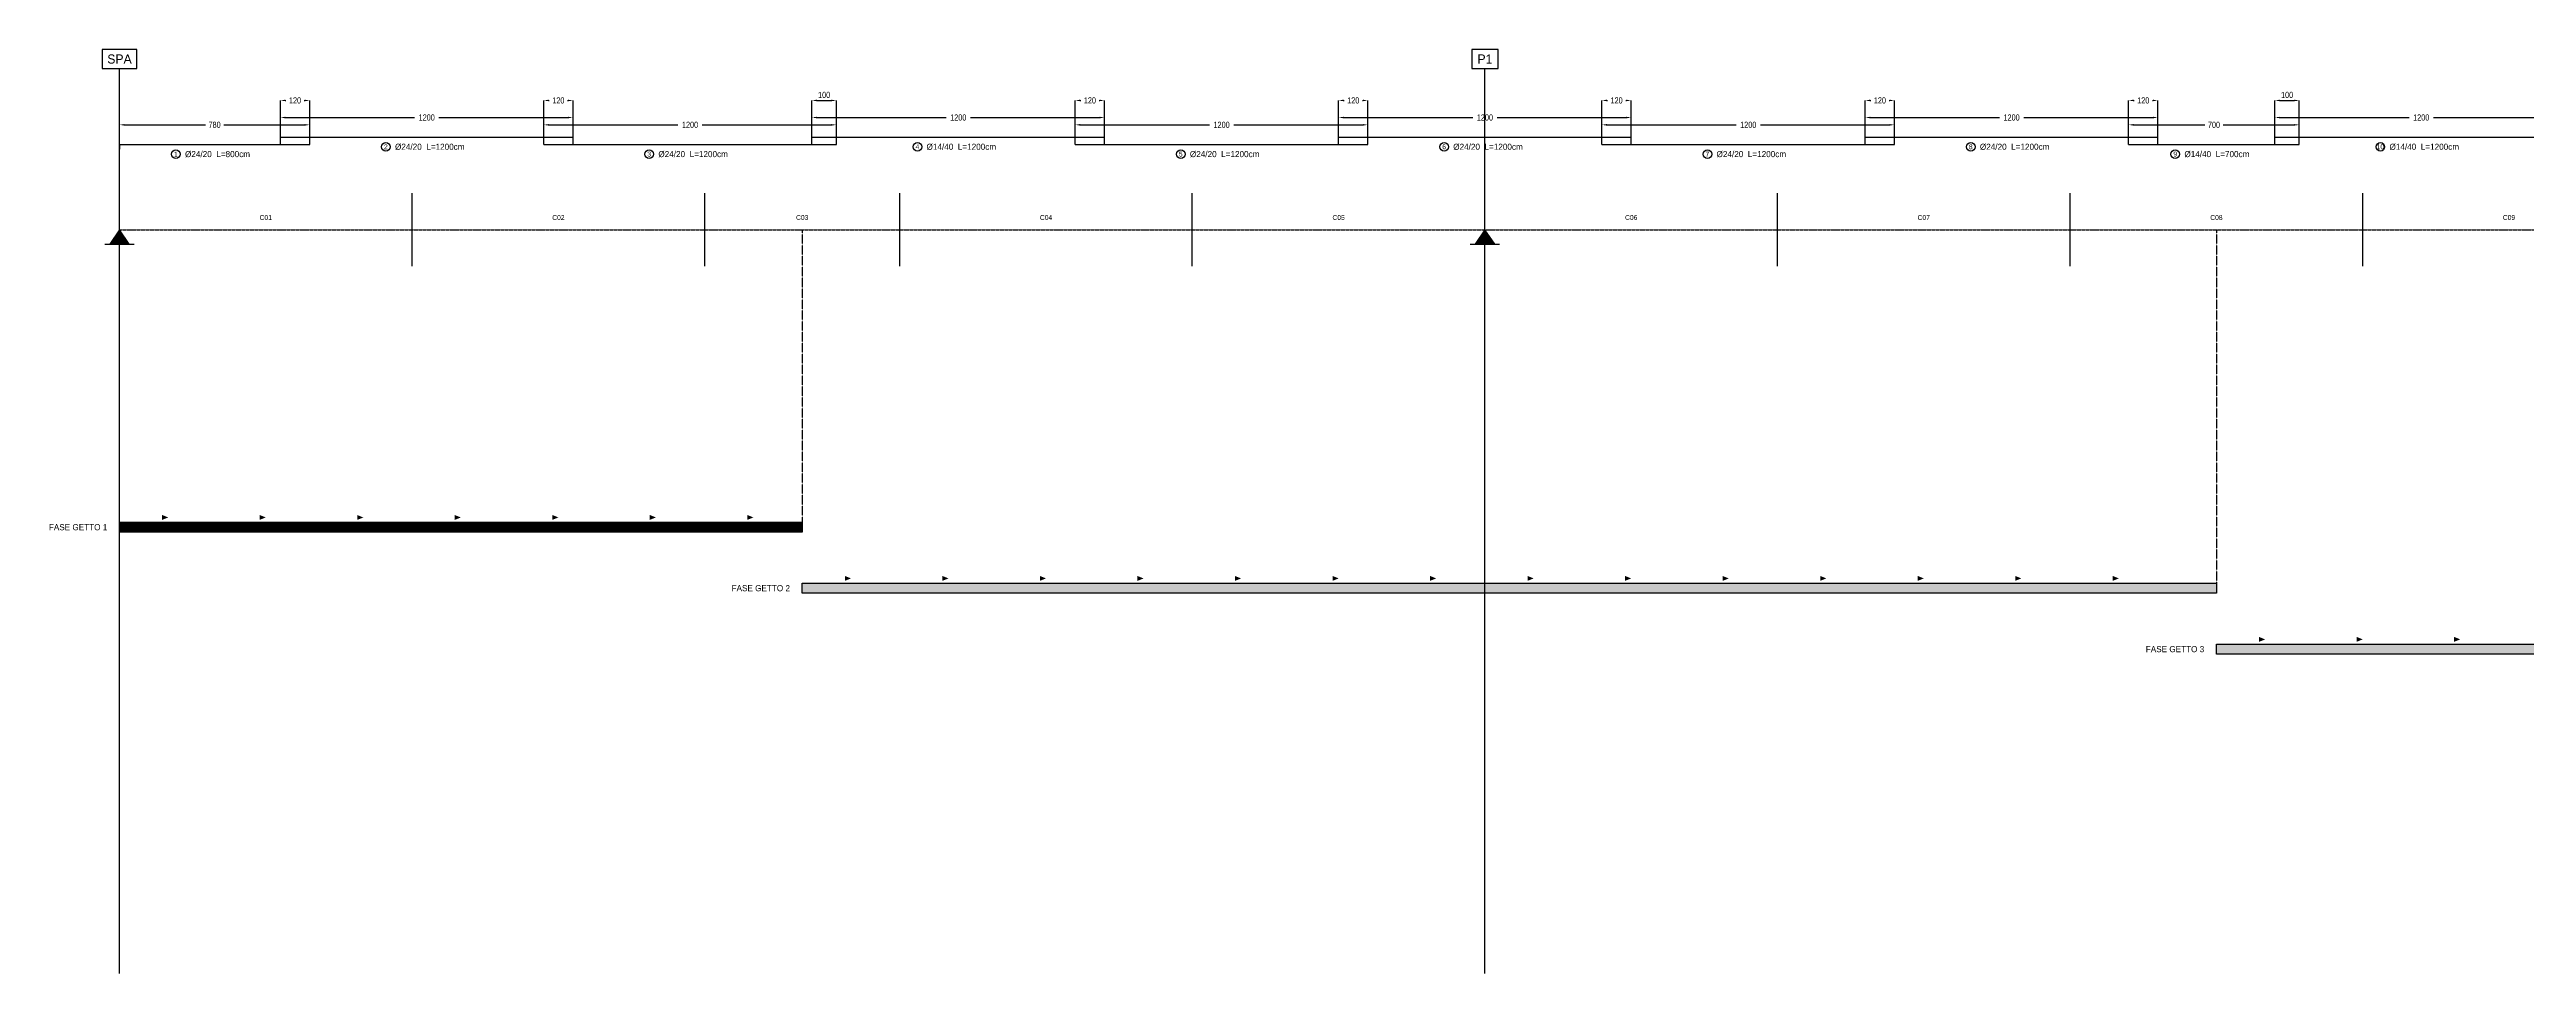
# Model space of a CAD drawing. Header units: metres. Extents: x -2869 to 408500, y -30500 to 7388.
# Drawn here: x -2869 to 98716, y -30500 to 7388 of the extents above; entities that cross this region are included whole.
import ezdxf
from ezdxf.enums import TextEntityAlignment as Align

# ---------------------------------------------------------------- set-up
doc = ezdxf.new("R2010")
doc.units = ezdxf.units.M
doc.linetypes.add('CENTER', pattern=[5.08, 3.175, -0.635, 0.635, -0.635])
doc.linetypes.add('DASHED', pattern=[1.524, 1.27, -0.254])
for name, color, linetype in [('01_ASSI', 4, 'CENTER'), ('02_CONCI', 8, 'Continuous'), ('03_ARM_SUP', 7, 'Continuous'), ('04_SOVRAP_SUP', 6, 'Continuous'), ('05_QUOTE_TESTI', 2, 'Continuous'), ('06_APPOGGI', 7, 'Continuous'), ('07_FASI_GETTO', 2, 'Continuous')]:
    doc.layers.add(name, color=color, linetype=linetype)
doc.styles.add('OpenSansCondensed-Light', font='OpenSansCondensed-Light.ttf')
doc.dimstyles.new('QUOTE_CM', dxfattribs={"dimtxt": 250, "dimasz": 200, "dimexe": 1.25, "dimexo": 0.625, "dimgap": 100, "dimtad": 1, "dimlfac": 0.1, "dimcen": 2.5, "dimazin": 3, "dimtfac": 1, "dimtmove": 0, "dimatfit": 3})

# ---------------------------------------------------------------- blocks, each defined once
blk = doc.blocks.new('_CLOSEDFILLED')
at = {"color": 0, "linetype": 'BYBLOCK'}
blk.add_solid([(-1, 0.16), (0, 0), (-1, -0.16)], dxfattribs=at)
blk = doc.blocks.new('*D1')
for p, q in [((0, 3500), (0, 4300)), ((200, 4300), (3525, 4300)), ((4275, 4300), (7600, 4300)), ((7800, 3500), (7800, 4300))]:
    blk.add_line(p, q)
at = {"layer": 'Defpoints'}
for p in [(0, 4300), (0, 3500), (7800, 3500)]:
    blk.add_point(p, dxfattribs=at)
at = {"xscale": 200, "yscale": 200, "rotation": 180}
blk.add_blockref('_CLOSEDFILLED', (0, 4300), dxfattribs=at)
at = {"xscale": 200, "yscale": 200}
blk.add_blockref('_CLOSEDFILLED', (7800, 4300), dxfattribs=at)
at = {"insert": (3900, 4300), "char_height": 250, "attachment_point": 5, "style": 'OpenSansCondensed-Light'}
blk.add_mtext('780', dxfattribs=at)
blk = doc.blocks.new('*D2')
for p, q in [((6600, 3800), (6600, 4600)), ((6800, 4600), (12100, 4600)), ((13100, 4600), (18400, 4600)), ((18600, 3800), (18600, 4600))]:
    blk.add_line(p, q)
at = {"layer": 'Defpoints'}
for p in [(6600, 4600), (6600, 3800), (18600, 3800)]:
    blk.add_point(p, dxfattribs=at)
at = {"xscale": 200, "yscale": 200, "rotation": 180}
blk.add_blockref('_CLOSEDFILLED', (6600, 4600), dxfattribs=at)
at = {"xscale": 200, "yscale": 200}
blk.add_blockref('_CLOSEDFILLED', (18600, 4600), dxfattribs=at)
at = {"insert": (12600, 4600), "char_height": 250, "attachment_point": 5, "style": 'OpenSansCondensed-Light'}
blk.add_mtext('1200', dxfattribs=at)
blk = doc.blocks.new('*D3')
for p, q in [((17400, 3500), (17400, 4300)), ((17600, 4300), (22900, 4300)), ((23900, 4300), (29200, 4300)), ((29400, 3500), (29400, 4300))]:
    blk.add_line(p, q)
at = {"layer": 'Defpoints'}
for p in [(17400, 4300), (17400, 3500), (29400, 3500)]:
    blk.add_point(p, dxfattribs=at)
at = {"xscale": 200, "yscale": 200, "rotation": 180}
blk.add_blockref('_CLOSEDFILLED', (17400, 4300), dxfattribs=at)
at = {"xscale": 200, "yscale": 200}
blk.add_blockref('_CLOSEDFILLED', (29400, 4300), dxfattribs=at)
at = {"insert": (23400, 4300), "char_height": 250, "attachment_point": 5, "style": 'OpenSansCondensed-Light'}
blk.add_mtext('1200', dxfattribs=at)
blk = doc.blocks.new('*D4')
for p, q in [((28400, 3800), (28400, 4600)), ((28600, 4600), (33900, 4600)), ((34900, 4600), (40200, 4600)), ((40400, 3800), (40400, 4600))]:
    blk.add_line(p, q)
at = {"layer": 'Defpoints'}
for p in [(28400, 4600), (28400, 3800), (40400, 3800)]:
    blk.add_point(p, dxfattribs=at)
at = {"xscale": 200, "yscale": 200, "rotation": 180}
blk.add_blockref('_CLOSEDFILLED', (28400, 4600), dxfattribs=at)
at = {"xscale": 200, "yscale": 200}
blk.add_blockref('_CLOSEDFILLED', (40400, 4600), dxfattribs=at)
at = {"insert": (34400, 4600), "char_height": 250, "attachment_point": 5, "style": 'OpenSansCondensed-Light'}
blk.add_mtext('1200', dxfattribs=at)
blk = doc.blocks.new('*D5')
for p, q in [((39200, 3500), (39200, 4300)), ((39400, 4300), (44700, 4300)), ((45700, 4300), (51000, 4300)), ((51200, 3500), (51200, 4300))]:
    blk.add_line(p, q)
at = {"layer": 'Defpoints'}
for p in [(39200, 4300), (39200, 3500), (51200, 3500)]:
    blk.add_point(p, dxfattribs=at)
at = {"xscale": 200, "yscale": 200, "rotation": 180}
blk.add_blockref('_CLOSEDFILLED', (39200, 4300), dxfattribs=at)
at = {"xscale": 200, "yscale": 200}
blk.add_blockref('_CLOSEDFILLED', (51200, 4300), dxfattribs=at)
at = {"insert": (45200, 4300), "char_height": 250, "attachment_point": 5, "style": 'OpenSansCondensed-Light'}
blk.add_mtext('1200', dxfattribs=at)
blk = doc.blocks.new('*D6')
for p, q in [((50000, 3800), (50000, 4600)), ((50200, 4600), (55500, 4600)), ((56500, 4600), (61800, 4600)), ((62000, 3800), (62000, 4600))]:
    blk.add_line(p, q)
at = {"layer": 'Defpoints'}
for p in [(50000, 4600), (50000, 3800), (62000, 3800)]:
    blk.add_point(p, dxfattribs=at)
at = {"xscale": 200, "yscale": 200, "rotation": 180}
blk.add_blockref('_CLOSEDFILLED', (50000, 4600), dxfattribs=at)
at = {"xscale": 200, "yscale": 200}
blk.add_blockref('_CLOSEDFILLED', (62000, 4600), dxfattribs=at)
at = {"insert": (56000, 4600), "char_height": 250, "attachment_point": 5, "style": 'OpenSansCondensed-Light'}
blk.add_mtext('1200', dxfattribs=at)
blk = doc.blocks.new('*D7')
for p, q in [((60800, 3500), (60800, 4300)), ((61000, 4300), (66300, 4300)), ((67300, 4300), (72600, 4300)), ((72800, 3500), (72800, 4300))]:
    blk.add_line(p, q)
at = {"layer": 'Defpoints'}
for p in [(60800, 4300), (60800, 3500), (72800, 3500)]:
    blk.add_point(p, dxfattribs=at)
at = {"xscale": 200, "yscale": 200, "rotation": 180}
blk.add_blockref('_CLOSEDFILLED', (60800, 4300), dxfattribs=at)
at = {"xscale": 200, "yscale": 200}
blk.add_blockref('_CLOSEDFILLED', (72800, 4300), dxfattribs=at)
at = {"insert": (66800, 4300), "char_height": 250, "attachment_point": 5, "style": 'OpenSansCondensed-Light'}
blk.add_mtext('1200', dxfattribs=at)
blk = doc.blocks.new('*D8')
for p, q in [((71600, 3800), (71600, 4600)), ((71800, 4600), (77100, 4600)), ((78100, 4600), (83400, 4600)), ((83600, 3800), (83600, 4600))]:
    blk.add_line(p, q)
at = {"layer": 'Defpoints'}
for p in [(71600, 4600), (71600, 3800), (83600, 3800)]:
    blk.add_point(p, dxfattribs=at)
at = {"xscale": 200, "yscale": 200, "rotation": 180}
blk.add_blockref('_CLOSEDFILLED', (71600, 4600), dxfattribs=at)
at = {"xscale": 200, "yscale": 200}
blk.add_blockref('_CLOSEDFILLED', (83600, 4600), dxfattribs=at)
at = {"insert": (77600, 4600), "char_height": 250, "attachment_point": 5, "style": 'OpenSansCondensed-Light'}
blk.add_mtext('1200', dxfattribs=at)
blk = doc.blocks.new('*D9')
for p, q in [((82400, 3500), (82400, 4300)), ((82600, 4300), (85525, 4300)), ((86275, 4300), (89200, 4300)), ((89400, 3500), (89400, 4300))]:
    blk.add_line(p, q)
at = {"layer": 'Defpoints'}
for p in [(82400, 4300), (82400, 3500), (89400, 3500)]:
    blk.add_point(p, dxfattribs=at)
at = {"xscale": 200, "yscale": 200, "rotation": 180}
blk.add_blockref('_CLOSEDFILLED', (82400, 4300), dxfattribs=at)
at = {"xscale": 200, "yscale": 200}
blk.add_blockref('_CLOSEDFILLED', (89400, 4300), dxfattribs=at)
at = {"insert": (85900, 4300), "char_height": 250, "attachment_point": 5, "style": 'OpenSansCondensed-Light'}
blk.add_mtext('700', dxfattribs=at)
blk = doc.blocks.new('*D10')
for p, q in [((88400, 3800), (88400, 4600)), ((88600, 4600), (93900, 4600)), ((94900, 4600), (100200, 4600)), ((100400, 3800), (100400, 4600))]:
    blk.add_line(p, q)
at = {"layer": 'Defpoints'}
for p in [(88400, 4600), (88400, 3800), (100400, 3800)]:
    blk.add_point(p, dxfattribs=at)
at = {"xscale": 200, "yscale": 200, "rotation": 180}
blk.add_blockref('_CLOSEDFILLED', (88400, 4600), dxfattribs=at)
at = {"xscale": 200, "yscale": 200}
blk.add_blockref('_CLOSEDFILLED', (100400, 4600), dxfattribs=at)
at = {"insert": (94400, 4600), "char_height": 250, "attachment_point": 5, "style": 'OpenSansCondensed-Light'}
blk.add_mtext('1200', dxfattribs=at)
blk = doc.blocks.new('*D36')
for p, q in [((6600, 3500), (6600, 5300)), ((6800, 5300), (6825, 5300)), ((7575, 5300), (7600, 5300)), ((7800, 3800), (7800, 5300))]:
    blk.add_line(p, q)
at = {"layer": 'Defpoints'}
for p in [(6600, 5300), (6600, 3500), (7800, 3800)]:
    blk.add_point(p, dxfattribs=at)
at = {"xscale": 200, "yscale": 200, "rotation": 180}
blk.add_blockref('_CLOSEDFILLED', (6600, 5300), dxfattribs=at)
at = {"xscale": 200, "yscale": 200}
blk.add_blockref('_CLOSEDFILLED', (7800, 5300), dxfattribs=at)
at = {"insert": (7200, 5300), "char_height": 250, "attachment_point": 5, "style": 'OpenSansCondensed-Light'}
blk.add_mtext('120', dxfattribs=at)
blk = doc.blocks.new('*D37')
for p, q in [((17400, 3800), (17400, 5300)), ((17600, 5300), (17625, 5300)), ((18375, 5300), (18400, 5300)), ((18600, 3500), (18600, 5300))]:
    blk.add_line(p, q)
at = {"layer": 'Defpoints'}
for p in [(17400, 5300), (17400, 3800), (18600, 3500)]:
    blk.add_point(p, dxfattribs=at)
at = {"xscale": 200, "yscale": 200, "rotation": 180}
blk.add_blockref('_CLOSEDFILLED', (17400, 5300), dxfattribs=at)
at = {"xscale": 200, "yscale": 200}
blk.add_blockref('_CLOSEDFILLED', (18600, 5300), dxfattribs=at)
at = {"insert": (18000, 5300), "char_height": 250, "attachment_point": 5, "style": 'OpenSansCondensed-Light'}
blk.add_mtext('120', dxfattribs=at)
blk = doc.blocks.new('*D39')
for p, q in [((39200, 3800), (39200, 5300)), ((39400, 5300), (39425, 5300)), ((40175, 5300), (40200, 5300)), ((40400, 3500), (40400, 5300))]:
    blk.add_line(p, q)
at = {"layer": 'Defpoints'}
for p in [(39200, 5300), (39200, 3800), (40400, 3500)]:
    blk.add_point(p, dxfattribs=at)
at = {"xscale": 200, "yscale": 200, "rotation": 180}
blk.add_blockref('_CLOSEDFILLED', (39200, 5300), dxfattribs=at)
at = {"xscale": 200, "yscale": 200}
blk.add_blockref('_CLOSEDFILLED', (40400, 5300), dxfattribs=at)
at = {"insert": (39800, 5300), "char_height": 250, "attachment_point": 5, "style": 'OpenSansCondensed-Light'}
blk.add_mtext('120', dxfattribs=at)
blk = doc.blocks.new('*D40')
for p, q in [((50000, 3500), (50000, 5300)), ((50200, 5300), (50225, 5300)), ((50975, 5300), (51000, 5300)), ((51200, 3800), (51200, 5300))]:
    blk.add_line(p, q)
at = {"layer": 'Defpoints'}
for p in [(50000, 5300), (50000, 3500), (51200, 3800)]:
    blk.add_point(p, dxfattribs=at)
at = {"xscale": 200, "yscale": 200, "rotation": 180}
blk.add_blockref('_CLOSEDFILLED', (50000, 5300), dxfattribs=at)
at = {"xscale": 200, "yscale": 200}
blk.add_blockref('_CLOSEDFILLED', (51200, 5300), dxfattribs=at)
at = {"insert": (50600, 5300), "char_height": 250, "attachment_point": 5, "style": 'OpenSansCondensed-Light'}
blk.add_mtext('120', dxfattribs=at)
blk = doc.blocks.new('*D41')
for p, q in [((60800, 3800), (60800, 5300)), ((61000, 5300), (61025, 5300)), ((61775, 5300), (61800, 5300)), ((62000, 3500), (62000, 5300))]:
    blk.add_line(p, q)
at = {"layer": 'Defpoints'}
for p in [(60800, 5300), (60800, 3800), (62000, 3500)]:
    blk.add_point(p, dxfattribs=at)
at = {"xscale": 200, "yscale": 200, "rotation": 180}
blk.add_blockref('_CLOSEDFILLED', (60800, 5300), dxfattribs=at)
at = {"xscale": 200, "yscale": 200}
blk.add_blockref('_CLOSEDFILLED', (62000, 5300), dxfattribs=at)
at = {"insert": (61400, 5300), "char_height": 250, "attachment_point": 5, "style": 'OpenSansCondensed-Light'}
blk.add_mtext('120', dxfattribs=at)
blk = doc.blocks.new('*D42')
for p, q in [((71600, 3500), (71600, 5300)), ((71800, 5300), (71825, 5300)), ((72575, 5300), (72600, 5300)), ((72800, 3800), (72800, 5300))]:
    blk.add_line(p, q)
at = {"layer": 'Defpoints'}
for p in [(71600, 5300), (71600, 3500), (72800, 3800)]:
    blk.add_point(p, dxfattribs=at)
at = {"xscale": 200, "yscale": 200, "rotation": 180}
blk.add_blockref('_CLOSEDFILLED', (71600, 5300), dxfattribs=at)
at = {"xscale": 200, "yscale": 200}
blk.add_blockref('_CLOSEDFILLED', (72800, 5300), dxfattribs=at)
at = {"insert": (72200, 5300), "char_height": 250, "attachment_point": 5, "style": 'OpenSansCondensed-Light'}
blk.add_mtext('120', dxfattribs=at)
blk = doc.blocks.new('*D43')
for p, q in [((82400, 3800), (82400, 5300)), ((82600, 5300), (82625, 5300)), ((83375, 5300), (83400, 5300)), ((83600, 3500), (83600, 5300))]:
    blk.add_line(p, q)
at = {"layer": 'Defpoints'}
for p in [(82400, 5300), (82400, 3800), (83600, 3500)]:
    blk.add_point(p, dxfattribs=at)
at = {"xscale": 200, "yscale": 200, "rotation": 180}
blk.add_blockref('_CLOSEDFILLED', (82400, 5300), dxfattribs=at)
at = {"xscale": 200, "yscale": 200}
blk.add_blockref('_CLOSEDFILLED', (83600, 5300), dxfattribs=at)
at = {"insert": (83000, 5300), "char_height": 250, "attachment_point": 5, "style": 'OpenSansCondensed-Light'}
blk.add_mtext('120', dxfattribs=at)

msp = doc.modelspace()

# ---------------------------------------------------------------- hatches: boundary and pattern name
at = {"layer": '07_FASI_GETTO'}
h = msp.add_hatch(dxfattribs=at)
h.set_pattern_fill('ANSI31')
h.paths.add_polyline_path([(0, -12000), (28000, -12000), (28000, -12400), (0, -12400)])
h = msp.add_hatch(dxfattribs=at)
h.set_pattern_fill('ANSI31')
h.paths.add_polyline_path([(28000, -14500), (86000, -14500), (86000, -14900), (28000, -14900)])
h = msp.add_hatch(dxfattribs=at)
h.set_pattern_fill('ANSI31')
h.paths.add_polyline_path([(86000, -17000), (146000, -17000), (146000, -17400), (86000, -17400)])

# ---------------------------------------------------------------- linework, layer by layer
at = {"layer": '01_ASSI'}
msp.add_line((0, 0), (352000, 0), dxfattribs=at)
at = {"layer": '02_CONCI'}
for p, q in [((0, -1500), (0, 1500)), ((12000, -1500), (12000, 1500)), ((24000, -1500), (24000, 1500)), ((32000, -1500), (32000, 1500)), ((44000, -1500), (44000, 1500)), ((56000, -1500), (56000, 1500)), ((68000, -1500), (68000, 1500)), ((80000, -1500), (80000, 1500)), ((92000, -1500), (92000, 1500))]:
    msp.add_line(p, q, dxfattribs=at)
at = {"layer": '03_ARM_SUP', "lineweight": 30}
for p, q in [((0, 3500), (6600, 3500)), ((0, 3500), (0, 3300)), ((7800, 3800), (17400, 3800)), ((18600, 3500), (28400, 3500)), ((29400, 3800), (39200, 3800)), ((40400, 3500), (50000, 3500)), ((51200, 3800), (60800, 3800)), ((62000, 3500), (71600, 3500)), ((72800, 3800), (82400, 3800)), ((83600, 3500), (88400, 3500)), ((89400, 3800), (99200, 3800))]:
    msp.add_line(p, q, dxfattribs=at)
at = {"layer": '04_SOVRAP_SUP', "lineweight": 30}
for p, q in [((6600, 3800), (7800, 3800)), ((6600, 3500), (7800, 3500)), ((17400, 3800), (18600, 3800)), ((17400, 3500), (18600, 3500)), ((28400, 3800), (29400, 3800)), ((28400, 3500), (29400, 3500)), ((39200, 3800), (40400, 3800)), ((39200, 3500), (40400, 3500)), ((50000, 3800), (51200, 3800)), ((50000, 3500), (51200, 3500)), ((60800, 3800), (62000, 3800)), ((60800, 3500), (62000, 3500)), ((71600, 3800), (72800, 3800)), ((71600, 3500), (72800, 3500)), ((82400, 3800), (83600, 3800)), ((82400, 3500), (83600, 3500)), ((88400, 3800), (89400, 3800)), ((88400, 3500), (89400, 3500))]:
    msp.add_line(p, q, dxfattribs=at)
at = {"layer": '05_QUOTE_TESTI'}
for centre in [(2312.5, 3100), (10925, 3400), (21725, 3100), (32725, 3400), (43525, 3100), (54325, 3400), (65125, 3100), (75925, 3400), (84312.5, 3100), (92725, 3400)]:
    msp.add_circle(centre, 175, dxfattribs=at)
at = {"layer": '06_APPOGGI', "color": 5}
for p, q in [((0, -30500), (0, 6612.5)), ((56000, -30500), (56000, 6612.5))]:
    msp.add_line(p, q, dxfattribs=at)
at = {"layer": '06_APPOGGI', "color": 1}
for p, q in [((-600, -600), (600, -600)), ((55400, -600), (56600, -600))]:
    msp.add_line(p, q, dxfattribs=at)
at = {"layer": '06_APPOGGI', "color": 5}
for points in [[(-706.25, 6612.5), (706.25, 6612.5), (706.25, 7387.5), (-706.25, 7387.5), (-706.25, 6612.5)], [(55462.5, 6612.5), (56537.5, 6612.5), (56537.5, 7387.5), (55462.5, 7387.5), (55462.5, 6612.5)]]:
    msp.add_lwpolyline(points, dxfattribs=at)
at = {"layer": '06_APPOGGI', "color": 1}
for points in [[(0, 0), (-400, -600), (400, -600), (0, 0)], [(56000, 0), (55600, -600), (56400, -600), (56000, 0)]]:
    msp.add_lwpolyline(points, dxfattribs=at)
at = {"layer": '06_APPOGGI', "color": 7}
for points in [[(0, 0), (-400, -600), (400, -600)], [(56000, 0), (55600, -600), (56400, -600)]]:
    msp.add_solid(points, dxfattribs=at)
at = {"layer": '07_FASI_GETTO', "linetype": 'DASHED'}
for p, q in [((28000, 0), (28000, -12400)), ((86000, 0), (86000, -14900))]:
    msp.add_line(p, q, dxfattribs=at)
at = {"layer": '07_FASI_GETTO'}
for points in [[(0, -12000), (28000, -12000), (28000, -12400), (0, -12400), (0, -12000)], [(28000, -14500), (86000, -14500), (86000, -14900), (28000, -14900), (28000, -14500)], [(86000, -17000), (146000, -17000), (146000, -17400), (86000, -17400), (86000, -17000)]]:
    msp.add_lwpolyline(points, dxfattribs=at)
at = {"layer": '07_FASI_GETTO', "color": 2}
for points in [[(2000, -11800), (1750, -11700), (1750, -11900)], [(6000, -11800), (5750, -11700), (5750, -11900)], [(10000, -11800), (9750, -11700), (9750, -11900)], [(14000, -11800), (13750, -11700), (13750, -11900)], [(18000, -11800), (17750, -11700), (17750, -11900)], [(22000, -11800), (21750, -11700), (21750, -11900)], [(26000, -11800), (25750, -11700), (25750, -11900)], [(30000, -14300), (29750, -14200), (29750, -14400)], [(34000, -14300), (33750, -14200), (33750, -14400)], [(38000, -14300), (37750, -14200), (37750, -14400)], [(42000, -14300), (41750, -14200), (41750, -14400)], [(46000, -14300), (45750, -14200), (45750, -14400)], [(50000, -14300), (49750, -14200), (49750, -14400)], [(54000, -14300), (53750, -14200), (53750, -14400)], [(58000, -14300), (57750, -14200), (57750, -14400)], [(62000, -14300), (61750, -14200), (61750, -14400)], [(66000, -14300), (65750, -14200), (65750, -14400)], [(70000, -14300), (69750, -14200), (69750, -14400)], [(74000, -14300), (73750, -14200), (73750, -14400)], [(78000, -14300), (77750, -14200), (77750, -14400)], [(82000, -14300), (81750, -14200), (81750, -14400)], [(88000, -16800), (87750, -16700), (87750, -16900)], [(92000, -16800), (91750, -16700), (91750, -16900)], [(96000, -16800), (95750, -16700), (95750, -16900)]]:
    msp.add_solid(points, dxfattribs=at)

# ---------------------------------------------------------------- texts
at = {"layer": '02_CONCI'}
for s, p in [('C01', (6000, 500)), ('C02', (18000, 500)), ('C03', (28000, 500)), ('C04', (38000, 500)), ('C05', (50000, 500)), ('C06', (62000, 500)), ('C07', (74000, 500)), ('C08', (86000, 500)), ('C09', (98000, 500))]:
    msp.add_text(s, height=200, dxfattribs=at).set_placement(p, align=Align.MIDDLE_CENTER)
at = {"layer": '05_QUOTE_TESTI'}
for s, p in [('1', (2312.5, 3100)), ('2', (10925, 3400)), ('3', (21725, 3100)), ('4', (32725, 3400)), ('5', (43525, 3100)), ('6', (54325, 3400)), ('7', (65125, 3100)), ('8', (75925, 3400)), ('9', (84312.5, 3100)), ('10', (92725, 3400))]:
    msp.add_text(s, height=200, dxfattribs=at).set_placement(p, align=Align.MIDDLE_CENTER)
for s, p in [('%%c24/20  L=800cm', (2687.5, 3100)), ('%%c24/20  L=1200cm', (11300, 3400)), ('%%c24/20  L=1200cm', (22100, 3100)), ('%%c14/40  L=1200cm', (33100, 3400)), ('%%c24/20  L=1200cm', (43900, 3100)), ('%%c24/20  L=1200cm', (54700, 3400)), ('%%c24/20  L=1200cm', (65500, 3100)), ('%%c24/20  L=1200cm', (76300, 3400)), ('%%c14/40  L=700cm', (84687.5, 3100)), ('%%c14/40  L=1200cm', (93100, 3400))]:
    msp.add_text(s, height=250, dxfattribs=at).set_placement(p, align=Align.MIDDLE_LEFT)
at = {"layer": '06_APPOGGI', "color": 1}
for s, p in [('SPA', (0, 7000)), ('P1', (56000, 7000))]:
    msp.add_text(s, height=375, dxfattribs=at).set_placement(p, align=Align.MIDDLE_CENTER)
at = {"layer": '07_FASI_GETTO', "color": 7}
for s, p in [('FASE GETTO 1', (-500, -12200)), ('FASE GETTO 2', (27500, -14700)), ('FASE GETTO 3', (85500, -17200))]:
    msp.add_text(s, height=250, dxfattribs=at).set_placement(p, align=Align.MIDDLE_RIGHT)

# ---------------------------------------------------------------- dimensions: what is measured, and where the dimension line sits
for base, p1, p2, picture, middle in [((6600, 5300), (6600, 3500), (7800, 3800), '*D36', (7200, 5300)), ((17400, 5300), (17400, 3800), (18600, 3500), '*D37', (18000, 5300)), ((39200, 5300), (39200, 3800), (40400, 3500), '*D39', (39800, 5300)), ((50000, 5300), (50000, 3500), (51200, 3800), '*D40', (50600, 5300)), ((60800, 5300), (60800, 3800), (62000, 3500), '*D41', (61400, 5300)), ((71600, 5300), (71600, 3500), (72800, 3800), '*D42', (72200, 5300)), ((82400, 5300), (82400, 3800), (83600, 3500), '*D43', (83000, 5300)), ((0, 4300), (0, 3500), (7800, 3500), '*D1', (3900, 4300)), ((6600, 4600), (6600, 3800), (18600, 3800), '*D2', (12600, 4600)), ((17400, 4300), (17400, 3500), (29400, 3500), '*D3', (23400, 4300)), ((28400, 4600), (28400, 3800), (40400, 3800), '*D4', (34400, 4600)), ((39200, 4300), (39200, 3500), (51200, 3500), '*D5', (45200, 4300)), ((50000, 4600), (50000, 3800), (62000, 3800), '*D6', (56000, 4600)), ((60800, 4300), (60800, 3500), (72800, 3500), '*D7', (66800, 4300)), ((71600, 4600), (71600, 3800), (83600, 3800), '*D8', (77600, 4600)), ((82400, 4300), (82400, 3500), (89400, 3500), '*D9', (85900, 4300)), ((88400, 4600), (88400, 3800), (100400, 3800), '*D10', (94400, 4600))]:
    dim = msp.add_linear_dim(base=base, p1=p1, p2=p2, dimstyle='QUOTE_CM')
    dim.commit()
    dim.dimension.update_dxf_attribs({"geometry": picture, "text_midpoint": middle})
for base, p1, p2 in [((28400, 5300), (28400, 3500), (29400, 3800)), ((88400, 5300), (88400, 3500), (89400, 3800))]:
    msp.add_linear_dim(base=base, p1=p1, p2=p2, dimstyle='QUOTE_CM').render()

doc.saveas('drawing.dxf')
